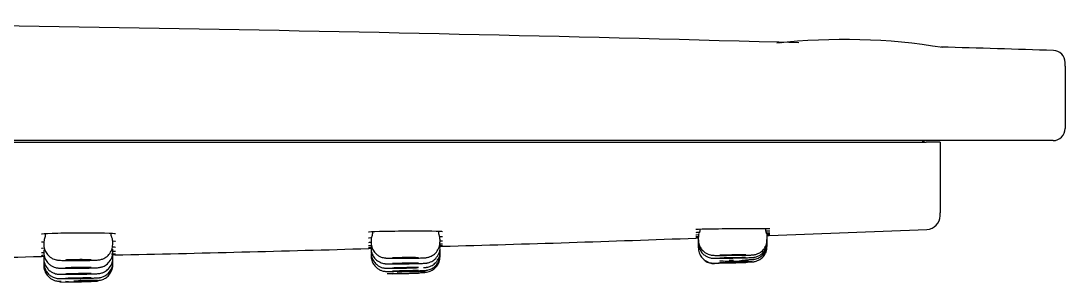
# Model space of a CAD drawing. Header units: millimetres. Extents: x -60 to 7633, y -2614 to 2146.
# Drawn here: x 2785.5 to 2846.1, y -2207.7 to -2192.6 of the extents above; entities that cross this region are included whole.
import ezdxf

# ---------------------------------------------------------------- set-up
doc = ezdxf.new("R2010")
doc.units = ezdxf.units.MM
doc.layers.get('0').update_dxf_attribs({"color": 250})

msp = doc.modelspace()

# ---------------------------------------------------------------- linework, layer by layer
at = {"linetype": 'Continuous'}
for p, q in [((2846.099, -2195.218), (2846.099, -2195.002)), ((2846.099, -2195.218), (2846.099, -2198.824)), ((2845.099, -2199.524), (2618.499, -2199.524)), ((2625.637, -2199.624), (2838.037, -2199.624)), ((2837.808, -2199.524), (2837.817, -2199.624)), ((2837.89, -2199.524), (2837.899, -2199.624)), ((2838.837, -2199.624), (2838.037, -2199.624)), ((2838.837, -2199.624), (2838.837, -2203.716)), ((2845.399, -2199.524), (2845.099, -2199.524)), ((2838.837, -2203.876), (2838.837, -2203.716)), ((2828.927, -2205.024), (2838.064, -2204.674)), ((2790.799, -2205.537), (2790.799, -2205.368)), ((2805.799, -2205.27), (2805.799, -2205.427)), ((2809.799, -2205.411), (2809.799, -2205.24)), ((2824.799, -2205.114), (2824.799, -2205.27)), ((2824.799, -2205.292), (2824.799, -2205.293)), ((2824.799, -2205.293), (2824.799, -2205.44)), ((2828.799, -2205.249), (2828.799, -2205.076)), ((2828.799, -2205.399), (2828.799, -2205.249)), ((2786.799, -2205.39), (2786.799, -2205.549)), ((2786.799, -2205.853), (2786.799, -2206.007)), ((2790.799, -2205.982), (2790.799, -2205.808)), ((2805.799, -2205.609), (2805.799, -2205.76)), ((2805.799, -2205.872), (2805.799, -2206.018)), ((2809.799, -2205.727), (2809.799, -2205.549)), ((2809.799, -2205.972), (2809.799, -2205.789)), ((2809.799, -2206.148), (2809.799, -2205.972)), ((2824.799, -2205.44), (2824.799, -2205.573)), ((2824.799, -2205.573), (2824.799, -2205.668)), ((2824.799, -2205.668), (2824.799, -2205.725)), ((2824.799, -2205.725), (2824.799, -2205.744)), ((2828.799, -2205.516), (2828.799, -2205.399)), ((2828.799, -2205.599), (2828.799, -2205.516)), ((2828.799, -2205.649), (2828.799, -2205.599)), ((2828.799, -2205.666), (2828.799, -2205.649)), ((2786.799, -2206.213), (2786.799, -2206.363)), ((2786.799, -2206.363), (2786.799, -2206.364)), ((2786.799, -2206.47), (2786.799, -2206.618)), ((2790.799, -2206.329), (2790.799, -2206.15)), ((2790.799, -2206.329), (2790.799, -2206.329)), ((2790.799, -2206.576), (2790.799, -2206.394)), ((2790.799, -2206.725), (2790.799, -2206.576)), ((2805.799, -2206.018), (2805.799, -2206.018)), ((2805.799, -2206.061), (2805.799, -2206.203)), ((2805.799, -2206.203), (2805.799, -2206.314)), ((2805.799, -2206.314), (2805.799, -2206.351)), ((2809.799, -2206.253), (2809.799, -2206.148)), ((2809.799, -2206.288), (2809.799, -2206.253)), ((2826.049, -2206.632), (2827.549, -2206.578)), ((2786.799, -2206.618), (2786.799, -2206.618)), ((2786.799, -2206.624), (2786.799, -2206.77)), ((2786.799, -2206.77), (2786.799, -2206.821)), ((2790.799, -2206.774), (2790.799, -2206.725)), ((2807.049, -2207.242), (2808.549, -2207.198)), ((2787.718, -2207.721), (2789.918, -2207.674)), ((2788.049, -2207.714), (2789.549, -2207.682))]:
    msp.add_line(p, q, dxfattribs=at)
for centre, radius, start, end in [((2833.259, -2228.754), 35.088, 80.58508, 96.38339), ((2832.953, -2240.31), 46.566, 94.08795, 94.15016), ((2845.399, -2195.002), 0.7, 0, 88.33455), ((2845.399, -2198.824), 0.7, 270, 0), ((2838.037, -2203.876), 0.8, 272.21538, 360), ((2828.977, -2204.687), 0.28, 171.31239, 214.37909), ((2786.56, -2204.998), 0.333, 329.11728, 7.46929), ((2805.563, -2204.877), 0.33, 328.78406, 7.58739), ((2810.016, -2204.842), 0.314, 172.64663, 212.21921), ((2809.439, -2205.206), 0.355, 354.4527, 32.5218), ((2760.086, -432.18), 1774.171, 271.609792, 272.085896), ((2825.896, -2179.228), 25.963, 267.246, 267.51963), ((2828.486, -2205.031), 0.312, 351.64661, 35.57239), ((2825.896, -2179.228), 25.963, 276.46991, 276.75201), ((2756.673, -546.89), 1659.611, 271.182617, 271.691449), ((2749.33, -543.051), 1663.607, 270.778234, 271.28573), ((2825.699, -2205.744), 0.9, 236.15164, 272.04243), ((2826.688, -2202.265), 4.248, 261.33904, 281.43928), ((2826.59, -2199.956), 6.624, 265.31154, 278.31947), ((2826.288, -2191.955), 14.66, 269.06394, 274.93218), ((2827.267, -2219.12), 12.59, 86.98196, 94.13375), ((2807.621, -2200.838), 6.393, 264.85858, 278.33872), ((2808.05, -2215.277), 8.172, 83.85828, 95.20631), ((2788.707, -2203.287), 4.425, 261.44015, 280.72361)]:
    msp.add_arc(centre, radius, start, end, dxfattribs=at)
for points in [[(2830.644, -2193.863), (2805.898, -2193.172), (2781.115, -2192.748), (2756.295, -2192.591)], [(2845.42, -2194.307), (2843.249, -2194.237), (2841.077, -2194.169), (2838.905, -2194.103)], [(2824.891, -2204.679), (2824.905, -2204.72), (2824.891, -2204.792), (2824.848, -2204.895)], [(2786.856, -2205.172), (2786.827, -2205.2), (2786.808, -2205.272), (2786.801, -2205.386)], [(2790.747, -2205.135), (2790.728, -2205.121), (2790.712, -2205.054), (2790.699, -2204.934)], [(2790.796, -2205.368), (2790.787, -2205.246), (2790.768, -2205.171), (2790.738, -2205.141)], [(2805.791, -2205.161), (2805.698, -2205.166), (2805.649, -2205.171), (2805.649, -2205.175)], [(2805.851, -2205.051), (2805.806, -2205.157), (2805.791, -2205.23), (2805.806, -2205.271)], [(2824.82, -2204.85), (2824.709, -2204.854), (2824.649, -2204.857), (2824.649, -2204.86)], [(2824.792, -2204.992), (2824.699, -2204.996), (2824.649, -2204.999), (2824.649, -2205)], [(2824.764, -2205.094), (2824.689, -2205.097), (2824.649, -2205.1), (2824.649, -2205.101)], [(2824.773, -2205.176), (2824.692, -2205.179), (2824.649, -2205.181), (2824.649, -2205.181)], [(2824.855, -2204.898), (2824.822, -2204.935), (2824.805, -2205.006), (2824.803, -2205.111)], [(2786.773, -2205.402), (2786.692, -2205.408), (2786.649, -2205.413), (2786.649, -2205.419)], [(2786.809, -2205.764), (2786.705, -2205.77), (2786.649, -2205.775), (2786.649, -2205.779)], [(2805.774, -2205.429), (2805.692, -2205.433), (2805.649, -2205.437), (2805.649, -2205.44)], [(2805.773, -2205.62), (2805.692, -2205.624), (2805.649, -2205.627), (2805.649, -2205.629)], [(2805.773, -2205.736), (2805.692, -2205.74), (2805.649, -2205.742), (2805.649, -2205.743)], [(2805.764, -2205.777), (2805.689, -2205.779), (2805.649, -2205.78), (2805.649, -2205.78)], [(2786.782, -2206.027), (2786.695, -2206.031), (2786.649, -2206.034), (2786.649, -2206.037)], [(2786.76, -2206.186), (2786.687, -2206.188), (2786.649, -2206.191), (2786.649, -2206.192)], [(2786.773, -2206.241), (2786.692, -2206.242), (2786.649, -2206.243), (2786.649, -2206.243)], [(2826.592, -2206.456), (2826.681, -2206.454), (2826.759, -2206.452), (2826.838, -2206.45)], [(2807.315, -2207.201), (2807.411, -2207.199), (2807.497, -2207.196), (2807.585, -2207.194)], [(2807.758, -2206.909), (2807.821, -2206.907), (2807.879, -2206.906), (2807.935, -2206.905)]]:
    msp.add_open_spline(points, degree=3, dxfattribs=at)
for points, knots in [([(2809.948, -2204.803), (2809.948, -2204.803), (2809.948, -2204.803), (2809.949, -2204.793), (2809.716, -2204.784), (2808.924, -2204.775), (2808.368, -2204.774), (2807.233, -2204.781), (2806.677, -2204.79), (2805.882, -2204.811), (2805.649, -2204.824), (2805.649, -2204.835)], [0.4999317, 0.4999317, 0.4999317, 0.4999317, 0.5, 0.5, 0.625, 0.625, 0.75, 0.75, 0.875, 0.875, 1, 1, 1, 1]), ([(2828.948, -2204.639), (2828.948, -2204.639), (2828.948, -2204.639), (2828.949, -2204.635), (2828.716, -2204.632), (2827.924, -2204.632), (2827.368, -2204.634), (2826.234, -2204.644), (2825.677, -2204.65), (2824.882, -2204.665), (2824.649, -2204.673), (2824.649, -2204.679)], [0.4999327, 0.4999327, 0.4999327, 0.4999327, 0.5, 0.5, 0.625, 0.625, 0.75, 0.75, 0.875, 0.875, 1, 1, 1, 1]), ([(2790.948, -2204.931), (2790.948, -2204.931), (2790.948, -2204.931), (2790.949, -2204.916), (2790.716, -2204.903), (2789.924, -2204.886), (2789.368, -2204.883), (2788.233, -2204.888), (2787.676, -2204.897), (2786.882, -2204.923), (2786.649, -2204.939), (2786.649, -2204.955)], [0.4999306, 0.4999306, 0.4999306, 0.4999306, 0.5, 0.5, 0.625, 0.625, 0.75, 0.75, 0.875, 0.875, 1, 1, 1, 1]), ([(2790.948, -2205.37), (2790.948, -2205.37), (2790.948, -2205.37), (2790.949, -2205.365), (2790.904, -2205.36), (2790.821, -2205.356)], [0.49993146, 0.49993146, 0.49993146, 0.49993146, 0.5, 0.5, 0.55468487, 0.55468487, 0.55468487, 0.55468487]), ([(2809.948, -2205.11), (2809.948, -2205.11), (2809.948, -2205.11), (2809.949, -2205.106), (2809.888, -2205.103), (2809.776, -2205.101)], [0.49993248, 0.49993248, 0.49993248, 0.49993248, 0.5, 0.5, 0.56385932, 0.56385932, 0.56385932, 0.56385932]), ([(2809.948, -2205.349), (2809.948, -2205.349), (2809.948, -2205.349), (2809.949, -2205.346), (2809.888, -2205.344), (2809.776, -2205.344)], [0.49993277, 0.49993277, 0.49993277, 0.49993277, 0.5, 0.5, 0.56384738, 0.56384738, 0.56384738, 0.56384738]), ([(2824.813, -2205.269), (2824.809, -2205.321), (2824.799, -2205.461), (2824.889, -2205.69), (2825.037, -2205.895), (2825.202, -2206.028), (2825.357, -2206.107), (2825.487, -2206.147), (2825.581, -2206.163), (2825.633, -2206.168), (2825.667, -2206.17), (2825.72, -2206.172), (2825.818, -2206.174), (2826.057, -2206.175), (2826.408, -2206.173), (2826.647, -2206.171), (2826.767, -2206.17)], [0, 0, 0, 0, 0.047492, 0.150803, 0.233913, 0.304037, 0.362798, 0.409912, 0.442776, 0.461312, 0.479091, 0.50833, 0.60581, 0.743845, 0.888666, 1, 1, 1, 1]), ([(2826.767, -2206.17), (2826.801, -2206.17), (2826.961, -2206.168), (2827.284, -2206.164), (2827.633, -2206.159), (2827.836, -2206.154), (2827.913, -2206.151), (2827.963, -2206.148), (2828.016, -2206.142), (2828.12, -2206.125), (2828.279, -2206.073), (2828.488, -2205.948), (2828.676, -2205.734), (2828.791, -2205.474), (2828.787, -2205.317), (2828.784, -2205.25)], [0, 0, 0, 0, 0.031028, 0.169982, 0.308969, 0.449534, 0.523369, 0.55108, 0.569529, 0.597781, 0.658941, 0.734628, 0.835627, 0.939227, 1, 1, 1, 1]), ([(2828.948, -2204.778), (2828.948, -2204.778), (2828.948, -2204.778), (2828.949, -2204.776), (2828.868, -2204.776), (2828.72, -2204.776)], [0.49993362, 0.49993362, 0.49993362, 0.49993362, 0.5, 0.5, 0.57376461, 0.57376461, 0.57376461, 0.57376461]), ([(2828.948, -2204.887), (2828.948, -2204.887), (2828.948, -2204.887), (2828.949, -2204.885), (2828.885, -2204.886), (2828.769, -2204.887)], [0.49993382, 0.49993382, 0.49993382, 0.49993382, 0.5, 0.5, 0.56517022, 0.56517022, 0.56517022, 0.56517022]), ([(2828.947, -2205.026), (2828.948, -2205.026), (2828.948, -2205.026), (2828.949, -2205.026), (2828.904, -2205.028), (2828.82, -2205.031)], [0.49414141, 0.49414141, 0.49414141, 0.49414141, 0.5, 0.5, 0.55487621, 0.55487621, 0.55487621, 0.55487621]), ([(2828.948, -2204.964), (2828.948, -2204.964), (2828.948, -2204.964), (2828.949, -2204.963), (2828.904, -2204.964), (2828.821, -2204.966)], [0.49993349, 0.49993349, 0.49993349, 0.49993349, 0.5, 0.5, 0.55471073, 0.55471073, 0.55471073, 0.55471073]), ([(2786.803, -2205.546), (2786.801, -2205.556), (2786.782, -2205.668), (2786.851, -2205.885), (2786.986, -2206.118), (2787.15, -2206.273), (2787.31, -2206.368), (2787.449, -2206.418), (2787.551, -2206.44), (2787.621, -2206.45), (2787.709, -2206.458), (2787.85, -2206.465), (2788.133, -2206.471), (2788.411, -2206.473), (2788.554, -2206.473), (2788.558, -2206.473)], [0, 0, 0, 0, 0.009936, 0.13386, 0.231269, 0.312824, 0.381918, 0.438593, 0.480017, 0.511972, 0.556044, 0.676808, 0.832627, 0.996025, 1, 1, 1, 1]), ([(2788.558, -2206.473), (2788.711, -2206.472), (2788.977, -2206.471), (2789.396, -2206.465), (2789.738, -2206.455), (2789.898, -2206.447), (2790.031, -2206.431), (2790.171, -2206.4), (2790.37, -2206.319), (2790.592, -2206.141), (2790.764, -2205.856), (2790.787, -2205.656), (2790.797, -2205.541)], [0, 0, 0, 0, 0.132628, 0.267184, 0.403736, 0.547066, 0.596302, 0.633564, 0.698708, 0.798655, 0.900706, 1, 1, 1, 1]), ([(2788.667, -2206.919), (2788.719, -2206.919), (2788.895, -2206.917), (2789.243, -2206.912), (2789.609, -2206.902), (2789.834, -2206.893), (2789.939, -2206.886), (2790.022, -2206.876), (2790.138, -2206.855), (2790.33, -2206.786), (2790.567, -2206.617), (2790.742, -2206.338), (2790.816, -2206.093), (2790.796, -2205.986), (2790.795, -2205.978)], [0, 0, 0, 0, 0.047564, 0.185701, 0.324016, 0.464814, 0.541467, 0.574967, 0.611444, 0.67279, 0.772275, 0.888201, 0.99356, 1, 1, 1, 1]), ([(2790.948, -2205.711), (2790.948, -2205.711), (2790.948, -2205.711), (2790.949, -2205.707), (2790.888, -2205.704), (2790.776, -2205.701)], [0.49993189, 0.49993189, 0.49993189, 0.49993189, 0.5, 0.5, 0.56385943, 0.56385943, 0.56385943, 0.56385943]), ([(2790.948, -2205.955), (2790.948, -2205.955), (2790.948, -2205.955), (2790.949, -2205.952), (2790.888, -2205.951), (2790.776, -2205.95)], [0.49993201, 0.49993201, 0.49993201, 0.49993201, 0.5, 0.5, 0.56385373, 0.56385373, 0.56385373, 0.56385373]), ([(2805.801, -2205.756), (2805.8, -2205.762), (2805.781, -2205.872), (2805.848, -2206.089), (2805.983, -2206.325), (2806.148, -2206.481), (2806.309, -2206.577), (2806.45, -2206.629), (2806.556, -2206.65), (2806.62, -2206.658), (2806.666, -2206.661), (2806.741, -2206.665), (2806.878, -2206.667), (2807.173, -2206.667), (2807.476, -2206.665), (2807.643, -2206.662), (2807.68, -2206.661)], [0, 0, 0, 0, 0.005649, 0.124185, 0.216912, 0.294249, 0.359596, 0.413138, 0.452706, 0.477342, 0.500616, 0.541227, 0.67052, 0.814326, 0.965288, 1, 1, 1, 1]), ([(2805.802, -2205.431), (2805.812, -2205.55), (2805.832, -2205.735), (2805.974, -2205.979), (2806.134, -2206.139), (2806.296, -2206.239), (2806.437, -2206.293), (2806.545, -2206.316), (2806.611, -2206.325), (2806.666, -2206.33), (2806.76, -2206.335), (2806.942, -2206.34), (2807.286, -2206.342), (2807.63, -2206.342), (2807.82, -2206.339), (2807.885, -2206.339)], [0, 0, 0, 0, 0.107071, 0.195156, 0.268458, 0.330491, 0.381496, 0.419305, 0.44445, 0.470476, 0.52164, 0.665039, 0.799507, 0.941059, 1, 1, 1, 1]), ([(2807.68, -2206.661), (2807.799, -2206.66), (2808.035, -2206.656), (2808.419, -2206.648), (2808.745, -2206.639), (2808.891, -2206.632), (2808.981, -2206.625), (2809.065, -2206.613), (2809.182, -2206.585), (2809.359, -2206.511), (2809.577, -2206.348), (2809.742, -2206.078), (2809.816, -2205.839), (2809.796, -2205.731), (2809.794, -2205.723)], [0, 0, 0, 0, 0.105924, 0.242546, 0.380573, 0.522762, 0.565744, 0.590446, 0.630802, 0.684354, 0.77813, 0.888016, 0.992828, 1, 1, 1, 1]), ([(2807.885, -2206.339), (2807.975, -2206.338), (2808.187, -2206.336), (2808.527, -2206.33), (2808.787, -2206.322), (2808.912, -2206.315), (2809.001, -2206.308), (2809.13, -2206.285), (2809.323, -2206.219), (2809.554, -2206.056), (2809.73, -2205.791), (2809.811, -2205.552), (2809.792, -2205.432), (2809.788, -2205.409)], [0, 0, 0, 0, 0.086353, 0.234402, 0.384335, 0.48926, 0.544466, 0.57777, 0.644167, 0.756891, 0.865491, 0.977755, 1, 1, 1, 1]), ([(2808.842, -2206.879), (2808.88, -2206.877), (2808.924, -2206.874), (2808.986, -2206.869), (2809.051, -2206.861), (2809.157, -2206.838), (2809.322, -2206.776), (2809.529, -2206.637), (2809.709, -2206.398), (2809.802, -2206.15), (2809.789, -2206.014), (2809.785, -2205.972)], [0.4421705, 0.4421705, 0.4421705, 0.4421705, 0.5287579, 0.5573535, 0.5788572, 0.6149253, 0.66611, 0.7546644, 0.8568333, 0.9620094, 1, 1, 1, 1]), ([(2809.947, -2205.657), (2809.948, -2205.657), (2809.948, -2205.657), (2809.949, -2205.657), (2809.904, -2205.658), (2809.821, -2205.66)], [0.49480042, 0.49480042, 0.49480042, 0.49480042, 0.5, 0.5, 0.55456585, 0.55456585, 0.55456585, 0.55456585]), ([(2809.948, -2205.623), (2809.948, -2205.623), (2809.948, -2205.623), (2809.949, -2205.622), (2809.904, -2205.622), (2809.821, -2205.624)], [0.4999323, 0.4999323, 0.4999323, 0.4999323, 0.5, 0.5, 0.55456486, 0.55456486, 0.55456486, 0.55456486]), ([(2809.948, -2205.52), (2809.948, -2205.52), (2809.948, -2205.52), (2809.949, -2205.518), (2809.905, -2205.518), (2809.823, -2205.518)], [0.49993267, 0.49993267, 0.49993267, 0.49993267, 0.5, 0.5, 0.55417116, 0.55417116, 0.55417116, 0.55417116]), ([(2824.808, -2205.723), (2824.805, -2205.747), (2824.788, -2205.871), (2824.864, -2206.095), (2825.008, -2206.319), (2825.175, -2206.467), (2825.337, -2206.555), (2825.478, -2206.601), (2825.587, -2206.62), (2825.659, -2206.625), (2825.691, -2206.625), (2825.705, -2206.625), (2825.718, -2206.625), (2825.745, -2206.625), (2825.817, -2206.622), (2826.03, -2206.616), (2826.243, -2206.609), (2826.365, -2206.604)], [0, 0, 0, 0, 0.02514, 0.151, 0.250186, 0.333187, 0.4031, 0.460053, 0.50319, 0.530568, 0.541129, 0.548925, 0.560358, 0.585293, 0.701624, 0.854447, 1, 1, 1, 1]), ([(2824.813, -2205.44), (2824.808, -2205.486), (2824.797, -2205.624), (2824.885, -2205.853), (2825.033, -2206.061), (2825.198, -2206.197), (2825.356, -2206.278), (2825.489, -2206.319), (2825.587, -2206.335), (2825.641, -2206.339), (2825.671, -2206.341), (2825.707, -2206.342), (2825.774, -2206.342), (2825.948, -2206.342), (2826.286, -2206.337), (2826.606, -2206.332), (2826.765, -2206.329), (2826.796, -2206.328)], [0, 0, 0, 0, 0.0425, 0.145958, 0.228824, 0.298641, 0.357218, 0.404386, 0.438206, 0.456295, 0.470929, 0.492575, 0.547593, 0.685295, 0.831061, 0.972207, 1, 1, 1, 1]), ([(2826.796, -2206.328), (2826.92, -2206.326), (2827.159, -2206.321), (2827.521, -2206.313), (2827.818, -2206.304), (2827.892, -2206.302), (2827.989, -2206.295), (2828.097, -2206.281), (2828.254, -2206.235), (2828.462, -2206.116), (2828.652, -2205.921), (2828.782, -2205.656), (2828.786, -2205.485), (2828.786, -2205.4)], [0, 0, 0, 0, 0.112278, 0.251636, 0.392071, 0.536372, 0.561223, 0.582793, 0.654106, 0.720196, 0.820239, 0.922783, 1, 1, 1, 1]), ([(2827.555, -2206.429), (2827.581, -2206.428), (2827.707, -2206.424), (2827.844, -2206.419), (2827.918, -2206.416), (2827.954, -2206.414), (2827.995, -2206.411), (2828.104, -2206.396), (2828.284, -2206.341), (2828.51, -2206.196), (2828.695, -2205.968), (2828.796, -2205.716), (2828.788, -2205.57), (2828.784, -2205.515)], [0.3183952, 0.3183952, 0.3183952, 0.3183952, 0.349368, 0.4800115, 0.5475772, 0.5752678, 0.5926218, 0.6110945, 0.6826614, 0.7630285, 0.8565756, 0.9541468, 1, 1, 1, 1]), ([(2827.562, -2206.562), (2827.565, -2206.562), (2827.675, -2206.558), (2827.862, -2206.551), (2827.895, -2206.55), (2827.964, -2206.546), (2828.001, -2206.543), (2828.098, -2206.53), (2828.269, -2206.48), (2828.489, -2206.347), (2828.679, -2206.125), (2828.791, -2205.872), (2828.787, -2205.716), (2828.784, -2205.649)], [0.3636241, 0.3636241, 0.3636241, 0.3636241, 0.3678755, 0.4864556, 0.6072637, 0.6168528, 0.6246115, 0.6445272, 0.6990962, 0.7770079, 0.8590837, 0.9477786, 1, 1, 1, 1]), ([(2786.803, -2206.004), (2786.801, -2206.012), (2786.782, -2206.124), (2786.85, -2206.342), (2786.986, -2206.575), (2787.15, -2206.731), (2787.311, -2206.826), (2787.45, -2206.876), (2787.554, -2206.898), (2787.619, -2206.906), (2787.682, -2206.912), (2787.785, -2206.917), (2787.996, -2206.921), (2788.335, -2206.922), (2788.564, -2206.92), (2788.667, -2206.919)], [0, 0, 0, 0, 0.008285, 0.127546, 0.221042, 0.299178, 0.365274, 0.419439, 0.458994, 0.486488, 0.518445, 0.589187, 0.73986, 0.89962, 1, 1, 1, 1]), ([(2786.807, -2206.361), (2786.804, -2206.381), (2786.786, -2206.501), (2786.86, -2206.722), (2787, -2206.948), (2787.165, -2207.098), (2787.325, -2207.188), (2787.463, -2207.236), (2787.565, -2207.255), (2787.626, -2207.262), (2787.673, -2207.266), (2787.758, -2207.269), (2787.923, -2207.271), (2788.255, -2207.27), (2788.59, -2207.267), (2788.778, -2207.264), (2788.839, -2207.263)], [0, 0, 0, 0, 0.018432, 0.127422, 0.213443, 0.285529, 0.346347, 0.395908, 0.43176, 0.454577, 0.477893, 0.522147, 0.665996, 0.801439, 0.943974, 1, 1, 1, 1]), ([(2788.799, -2206.424), (2788.715, -2206.424), (2788.629, -2206.425), (2788.55, -2206.426), (2788.471, -2206.427), (2788.396, -2206.429), (2788.33, -2206.43), (2788.265, -2206.432), (2788.207, -2206.434), (2788.163, -2206.436), (2788.118, -2206.439), (2788.085, -2206.441), (2788.067, -2206.443), (2788.055, -2206.445), (2788.049, -2206.446), (2788.049, -2206.448)], [0, 0, 0, 0, 0.0536871, 0.0536871, 0.0536871, 0.1073734, 0.1073734, 0.1073734, 0.161072, 0.161072, 0.161072, 0.2147904, 0.2147904, 0.2147904, 0.2501493, 0.2501493, 0.2501493, 0.2501493]), ([(2788.054, -2206.45), (2788.063, -2206.452), (2788.088, -2206.454), (2788.124, -2206.456), (2788.161, -2206.458), (2788.211, -2206.459), (2788.271, -2206.461), (2788.331, -2206.462), (2788.402, -2206.463), (2788.477, -2206.463), (2788.553, -2206.464), (2788.636, -2206.464), (2788.72, -2206.464), (2788.803, -2206.463), (2788.889, -2206.463), (2788.971, -2206.462), (2789.053, -2206.461), (2789.132, -2206.459), (2789.203, -2206.458), (2789.273, -2206.456), (2789.337, -2206.454), (2789.389, -2206.452), (2789.441, -2206.45), (2789.482, -2206.448), (2789.509, -2206.446)], [0.2685225, 0.2685225, 0.2685225, 0.2685225, 0.3222558, 0.3222558, 0.3222558, 0.3759774, 0.3759774, 0.3759774, 0.4296796, 0.4296796, 0.4296796, 0.4833636, 0.4833636, 0.4833636, 0.5370388, 0.5370388, 0.5370388, 0.5907181, 0.5907181, 0.5907181, 0.6444123, 0.6444123, 0.6444123, 0.6981255, 0.6981255, 0.6981255, 0.6981255]), ([(2788.387, -2207.516), (2788.434, -2207.515), (2788.592, -2207.513), (2788.948, -2207.506), (2789.355, -2207.497), (2789.694, -2207.488), (2789.884, -2207.479), (2789.948, -2207.478), (2790.059, -2207.463), (2790.183, -2207.435), (2790.36, -2207.36), (2790.572, -2207.199), (2790.735, -2206.944), (2790.813, -2206.705), (2790.793, -2206.59), (2790.791, -2206.573)], [0, 0, 0, 0, 0.042626, 0.166764, 0.289648, 0.413475, 0.539456, 0.609463, 0.628036, 0.664073, 0.720589, 0.79706, 0.892385, 0.986695, 1, 1, 1, 1]), ([(2789.549, -2206.439), (2789.549, -2206.439), (2789.548, -2206.439), (2789.548, -2206.439), (2789.548, -2206.437), (2789.532, -2206.435), (2789.504, -2206.433), (2789.475, -2206.431), (2789.432, -2206.429), (2789.379, -2206.428), (2789.326, -2206.426), (2789.261, -2206.425), (2789.189, -2206.424), (2789.117, -2206.424), (2789.037, -2206.423), (2788.955, -2206.423), (2788.904, -2206.423), (2788.851, -2206.423), (2788.799, -2206.424)], [0.750194, 0.750194, 0.750194, 0.750194, 0.7518537, 0.7518537, 0.7518537, 0.8055866, 0.8055866, 0.8055866, 0.8593122, 0.8593122, 0.8593122, 0.9130213, 0.9130213, 0.9130213, 0.9667118, 0.9667118, 0.9667118, 1, 1, 1, 1]), ([(2788.839, -2207.263), (2788.934, -2207.261), (2789.149, -2207.258), (2789.495, -2207.25), (2789.81, -2207.237), (2789.904, -2207.236), (2790.051, -2207.218), (2790.176, -2207.19), (2790.356, -2207.116), (2790.576, -2206.95), (2790.742, -2206.682), (2790.816, -2206.443), (2790.796, -2206.334), (2790.794, -2206.325)], [0, 0, 0, 0, 0.087939, 0.23249, 0.378762, 0.532875, 0.565358, 0.605016, 0.667379, 0.765492, 0.880777, 0.991409, 1, 1, 1, 1]), ([(2790.948, -2206.102), (2790.948, -2206.102), (2790.948, -2206.102), (2790.949, -2206.1), (2790.868, -2206.1), (2790.72, -2206.102)], [0.49993192, 0.49993192, 0.49993192, 0.49993192, 0.5, 0.5, 0.57376195, 0.57376195, 0.57376195, 0.57376195]), ([(2790.948, -2206.151), (2790.948, -2206.151), (2790.948, -2206.151), (2790.949, -2206.151), (2790.904, -2206.152), (2790.822, -2206.153)], [0.49552513, 0.49552513, 0.49552513, 0.49552513, 0.5, 0.5, 0.55456879, 0.55456879, 0.55456879, 0.55456879]), ([(2805.813, -2206.203), (2805.808, -2206.248), (2805.797, -2206.385), (2805.884, -2206.614), (2806.033, -2206.824), (2806.199, -2206.96), (2806.357, -2207.041), (2806.492, -2207.082), (2806.59, -2207.098), (2806.646, -2207.102), (2806.676, -2207.104), (2806.71, -2207.105), (2806.775, -2207.105), (2806.941, -2207.103), (2807.275, -2207.097), (2807.594, -2207.089), (2807.753, -2207.085), (2807.783, -2207.084)], [0, 0, 0, 0, 0.041548, 0.146102, 0.229689, 0.30007, 0.359153, 0.406805, 0.441199, 0.45959, 0.473953, 0.494673, 0.545627, 0.684064, 0.830821, 0.972543, 1, 1, 1, 1]), ([(2805.812, -2206.019), (2805.811, -2206.093), (2805.81, -2206.25), (2805.916, -2206.486), (2806.071, -2206.677), (2806.236, -2206.798), (2806.39, -2206.869), (2806.515, -2206.902), (2806.601, -2206.914), (2806.648, -2206.918), (2806.687, -2206.92), (2806.761, -2206.922), (2806.915, -2206.922), (2807.239, -2206.918), (2807.55, -2206.913), (2807.719, -2206.91), (2807.758, -2206.909)], [0, 0, 0, 0, 0.069261, 0.169251, 0.250524, 0.319255, 0.376609, 0.422011, 0.452038, 0.470786, 0.491854, 0.533789, 0.680597, 0.818416, 0.96343, 1, 1, 1, 1]), ([(2807.799, -2206.305), (2807.715, -2206.306), (2807.629, -2206.307), (2807.55, -2206.308), (2807.471, -2206.309), (2807.396, -2206.31), (2807.33, -2206.312), (2807.264, -2206.313), (2807.207, -2206.315), (2807.163, -2206.316), (2807.118, -2206.318), (2807.085, -2206.32), (2807.067, -2206.322), (2807.055, -2206.323), (2807.049, -2206.324), (2807.049, -2206.325)], [0, 0, 0, 0, 0.0536991, 0.0536991, 0.0536991, 0.1073976, 0.1073976, 0.1073976, 0.161104, 0.161104, 0.161104, 0.2148207, 0.2148207, 0.2148207, 0.2501488, 0.2501488, 0.2501488, 0.2501488]), ([(2807.054, -2206.327), (2807.063, -2206.328), (2807.088, -2206.329), (2807.124, -2206.331), (2807.161, -2206.332), (2807.211, -2206.333), (2807.271, -2206.333), (2807.331, -2206.334), (2807.402, -2206.335), (2807.477, -2206.335), (2807.553, -2206.335), (2807.636, -2206.334), (2807.72, -2206.334), (2807.803, -2206.334), (2807.889, -2206.333), (2807.971, -2206.332), (2808.053, -2206.331), (2808.132, -2206.329), (2808.203, -2206.328), (2808.274, -2206.327), (2808.337, -2206.325), (2808.389, -2206.324), (2808.441, -2206.322), (2808.482, -2206.32), (2808.509, -2206.318)], [0.2685423, 0.2685423, 0.2685423, 0.2685423, 0.3222611, 0.3222611, 0.3222611, 0.3759704, 0.3759704, 0.3759704, 0.4296679, 0.4296679, 0.4296679, 0.483357, 0.483357, 0.483357, 0.5370447, 0.5370447, 0.5370447, 0.5907384, 0.5907384, 0.5907384, 0.6444427, 0.6444427, 0.6444427, 0.6981573, 0.6981573, 0.6981573, 0.6981573]), ([(2807.783, -2207.084), (2807.907, -2207.081), (2808.147, -2207.075), (2808.514, -2207.064), (2808.812, -2207.054), (2808.9, -2207.051), (2808.981, -2207.044), (2809.038, -2207.038), (2809.134, -2207.019), (2809.282, -2206.969), (2809.477, -2206.854), (2809.667, -2206.646), (2809.787, -2206.386), (2809.786, -2206.224), (2809.785, -2206.149)], [0, 0, 0, 0, 0.112308, 0.251162, 0.391189, 0.534746, 0.557647, 0.574786, 0.606949, 0.654992, 0.730544, 0.829198, 0.932003, 1, 1, 1, 1]), ([(2808.549, -2206.314), (2808.549, -2206.314), (2808.548, -2206.314), (2808.548, -2206.314), (2808.548, -2206.312), (2808.532, -2206.311), (2808.503, -2206.309), (2808.475, -2206.308), (2808.432, -2206.307), (2808.379, -2206.306), (2808.326, -2206.305), (2808.261, -2206.305), (2808.189, -2206.304), (2808.117, -2206.304), (2808.037, -2206.304), (2807.955, -2206.304), (2807.904, -2206.304), (2807.851, -2206.305), (2807.799, -2206.305)], [0.7501946, 0.7501946, 0.7501946, 0.7501946, 0.7518774, 0.7518774, 0.7518774, 0.8055965, 0.8055965, 0.8055965, 0.8593084, 0.8593084, 0.8593084, 0.9130101, 0.9130101, 0.9130101, 0.9667026, 0.9667026, 0.9667026, 1, 1, 1, 1]), ([(2808.879, -2207.155), (2808.896, -2207.154), (2808.923, -2207.153), (2808.945, -2207.152), (2808.984, -2207.149), (2809.052, -2207.141), (2809.167, -2207.116), (2809.332, -2207.05), (2809.539, -2206.908), (2809.718, -2206.665), (2809.806, -2206.409), (2809.791, -2206.282), (2809.787, -2206.252)], [0.5383254, 0.5383254, 0.5383254, 0.5383254, 0.5814444, 0.6140328, 0.6239802, 0.6363424, 0.6767422, 0.721791, 0.7868584, 0.8856842, 0.9762747, 1, 1, 1, 1]), ([(2827.548, -2206.306), (2827.548, -2206.305), (2827.547, -2206.305), (2827.543, -2206.305), (2827.534, -2206.305), (2827.509, -2206.305), (2827.473, -2206.305), (2827.436, -2206.305), (2827.386, -2206.305), (2827.326, -2206.306), (2827.266, -2206.307), (2827.196, -2206.308), (2827.12, -2206.309), (2827.044, -2206.31), (2826.961, -2206.311), (2826.877, -2206.313), (2826.794, -2206.314), (2826.708, -2206.316), (2826.626, -2206.318), (2826.544, -2206.319), (2826.465, -2206.321), (2826.394, -2206.323), (2826.323, -2206.324), (2826.259, -2206.326), (2826.208, -2206.327), (2826.156, -2206.329), (2826.115, -2206.33), (2826.088, -2206.331), (2826.061, -2206.333), (2826.048, -2206.333), (2826.049, -2206.334), (2826.049, -2206.335), (2826.065, -2206.335), (2826.094, -2206.335), (2826.122, -2206.335), (2826.165, -2206.335), (2826.218, -2206.335), (2826.271, -2206.334), (2826.336, -2206.333), (2826.408, -2206.332), (2826.48, -2206.331), (2826.56, -2206.33), (2826.642, -2206.328), (2826.693, -2206.328), (2826.746, -2206.327), (2826.799, -2206.326)], [0.2501493, 0.2501493, 0.2501493, 0.2501493, 0.2685806, 0.2685806, 0.2685806, 0.3222741, 0.3222741, 0.3222741, 0.3759624, 0.3759624, 0.3759624, 0.4296526, 0.4296526, 0.4296526, 0.4833505, 0.4833505, 0.4833505, 0.5370586, 0.5370586, 0.5370586, 0.5907756, 0.5907756, 0.5907756, 0.6444961, 0.6444961, 0.6444961, 0.6982135, 0.6982135, 0.6982135, 0.751922, 0.751922, 0.751922, 0.8056195, 0.8056195, 0.8056195, 0.8593087, 0.8593087, 0.8593087, 0.9129963, 0.9129963, 0.9129963, 0.96669, 0.96669, 0.96669, 1, 1, 1, 1]), ([(2826.799, -2206.152), (2826.715, -2206.153), (2826.629, -2206.154), (2826.55, -2206.155), (2826.471, -2206.156), (2826.396, -2206.157), (2826.33, -2206.158), (2826.264, -2206.159), (2826.207, -2206.16), (2826.163, -2206.162), (2826.118, -2206.163), (2826.085, -2206.164), (2826.067, -2206.165), (2826.055, -2206.165), (2826.049, -2206.166), (2826.049, -2206.167)], [0, 0, 0, 0, 0.0537073, 0.0537073, 0.0537073, 0.1074143, 0.1074143, 0.1074143, 0.1611242, 0.1611242, 0.1611242, 0.2148357, 0.2148357, 0.2148357, 0.2501445, 0.2501445, 0.2501445, 0.2501445]), ([(2826.054, -2206.167), (2826.063, -2206.168), (2826.088, -2206.169), (2826.124, -2206.169), (2826.161, -2206.169), (2826.211, -2206.17), (2826.271, -2206.17), (2826.331, -2206.17), (2826.401, -2206.169), (2826.477, -2206.169), (2826.553, -2206.169), (2826.636, -2206.168), (2826.72, -2206.167), (2826.803, -2206.167), (2826.889, -2206.166), (2826.971, -2206.165), (2827.053, -2206.164), (2827.132, -2206.163), (2827.203, -2206.162), (2827.274, -2206.16), (2827.337, -2206.159), (2827.389, -2206.158), (2827.441, -2206.157), (2827.482, -2206.156), (2827.509, -2206.155)], [0.2685458, 0.2685458, 0.2685458, 0.2685458, 0.3222517, 0.3222517, 0.3222517, 0.3759525, 0.3759525, 0.3759525, 0.4296498, 0.4296498, 0.4296498, 0.483347, 0.483347, 0.483347, 0.5370475, 0.5370475, 0.5370475, 0.590753, 0.590753, 0.590753, 0.6444629, 0.6444629, 0.6444629, 0.6981744, 0.6981744, 0.6981744, 0.6981744]), ([(2827.549, -2206.153), (2827.549, -2206.152), (2827.548, -2206.152), (2827.548, -2206.152), (2827.548, -2206.152), (2827.532, -2206.151), (2827.503, -2206.151), (2827.475, -2206.15), (2827.432, -2206.15), (2827.379, -2206.15), (2827.326, -2206.15), (2827.261, -2206.15), (2827.189, -2206.15), (2827.117, -2206.15), (2827.037, -2206.151), (2826.955, -2206.151), (2826.904, -2206.152), (2826.851, -2206.152), (2826.799, -2206.152)], [0.7501909, 0.7501909, 0.7501909, 0.7501909, 0.7518844, 0.7518844, 0.7518844, 0.8055907, 0.8055907, 0.8055907, 0.8592927, 0.8592927, 0.8592927, 0.9129916, 0.9129916, 0.9129916, 0.9666896, 0.9666896, 0.9666896, 1, 1, 1, 1]), ([(2826.799, -2206.326), (2826.882, -2206.324), (2826.968, -2206.322), (2827.047, -2206.32), (2827.126, -2206.319), (2827.202, -2206.317), (2827.267, -2206.315), (2827.333, -2206.314), (2827.39, -2206.312), (2827.435, -2206.311), (2827.479, -2206.309), (2827.512, -2206.308), (2827.53, -2206.307)], [0, 0, 0, 0, 0.0537207, 0.0537207, 0.0537207, 0.1074414, 0.1074414, 0.1074414, 0.1611625, 0.1611625, 0.1611625, 0.214877, 0.214877, 0.214877, 0.214877]), ([(2827.931, -2206.564), (2827.931, -2206.564), (2827.924, -2206.565), (2827.911, -2206.565), (2827.887, -2206.566), (2827.842, -2206.568), (2827.78, -2206.57), (2827.717, -2206.572), (2827.636, -2206.575), (2827.542, -2206.578), (2827.447, -2206.582), (2827.338, -2206.586), (2827.223, -2206.59), (2827.108, -2206.594), (2826.984, -2206.599), (2826.861, -2206.603), (2826.84, -2206.604), (2826.819, -2206.605), (2826.799, -2206.605)], [0.7451945, 0.7451945, 0.7451945, 0.7451945, 0.7761213, 0.7761213, 0.7761213, 0.8298253, 0.8298253, 0.8298253, 0.8835674, 0.8835674, 0.8835674, 0.9373357, 0.9373357, 0.9373357, 0.991107, 0.991107, 0.991107, 1, 1, 1, 1]), ([(2786.807, -2206.769), (2786.804, -2206.79), (2786.787, -2206.911), (2786.861, -2207.133), (2787.002, -2207.358), (2787.168, -2207.506), (2787.328, -2207.596), (2787.468, -2207.644), (2787.572, -2207.663), (2787.636, -2207.669), (2787.666, -2207.67), (2787.689, -2207.671), (2787.723, -2207.671), (2787.758, -2207.671), (2787.796, -2207.671), (2787.805, -2207.671)], [0, 0, 0, 0, 0.0214341, 0.1404948, 0.2344302, 0.3130869, 0.379337, 0.4332731, 0.4737461, 0.4945831, 0.5077536, 0.5219136, 0.5467425, 0.6266317, 0.6492303, 0.6492303, 0.6492303, 0.6492303]), ([(2786.813, -2206.618), (2786.81, -2206.678), (2786.803, -2206.825), (2786.899, -2207.057), (2787.051, -2207.257), (2787.217, -2207.386), (2787.372, -2207.461), (2787.501, -2207.499), (2787.593, -2207.513), (2787.643, -2207.517), (2787.678, -2207.519), (2787.738, -2207.521), (2787.854, -2207.521), (2788.092, -2207.52), (2788.292, -2207.517), (2788.387, -2207.516)], [0, 0, 0, 0, 0.064429, 0.182484, 0.277756, 0.358209, 0.42555, 0.479353, 0.51626, 0.537742, 0.559491, 0.598046, 0.730858, 0.889966, 1, 1, 1, 1]), ([(2788.799, -2206.879), (2788.715, -2206.88), (2788.629, -2206.881), (2788.55, -2206.883), (2788.471, -2206.884), (2788.396, -2206.886), (2788.33, -2206.888), (2788.264, -2206.89), (2788.207, -2206.892), (2788.163, -2206.894), (2788.118, -2206.896), (2788.085, -2206.898), (2788.067, -2206.9), (2788.055, -2206.901), (2788.049, -2206.902), (2788.049, -2206.904)], [0, 0, 0, 0, 0.0537026, 0.0537026, 0.0537026, 0.1074044, 0.1074044, 0.1074044, 0.1611172, 0.1611172, 0.1611172, 0.214842, 0.214842, 0.214842, 0.2501564, 0.2501564, 0.2501564, 0.2501564]), ([(2788.054, -2206.905), (2788.063, -2206.907), (2788.088, -2206.909), (2788.124, -2206.91), (2788.161, -2206.911), (2788.211, -2206.912), (2788.271, -2206.912), (2788.331, -2206.913), (2788.402, -2206.913), (2788.477, -2206.913), (2788.553, -2206.913), (2788.636, -2206.912), (2788.72, -2206.912), (2788.803, -2206.911), (2788.889, -2206.91), (2788.971, -2206.908), (2789.053, -2206.907), (2789.132, -2206.906), (2789.203, -2206.904), (2789.274, -2206.902), (2789.337, -2206.9), (2789.389, -2206.898), (2789.441, -2206.896), (2789.482, -2206.894), (2789.509, -2206.892)], [0.2685696, 0.2685696, 0.2685696, 0.2685696, 0.3222898, 0.3222898, 0.3222898, 0.3759954, 0.3759954, 0.3759954, 0.4296858, 0.4296858, 0.4296858, 0.4833674, 0.4833674, 0.4833674, 0.5370504, 0.5370504, 0.5370504, 0.5907443, 0.5907443, 0.5907443, 0.6444534, 0.6444534, 0.6444534, 0.6981756, 0.6981756, 0.6981756, 0.6981756]), ([(2789.549, -2206.887), (2789.549, -2206.886), (2789.548, -2206.886), (2789.548, -2206.886), (2789.548, -2206.885), (2789.532, -2206.883), (2789.503, -2206.882), (2789.475, -2206.88), (2789.432, -2206.879), (2789.379, -2206.879), (2789.326, -2206.878), (2789.261, -2206.877), (2789.189, -2206.877), (2789.117, -2206.877), (2789.037, -2206.877), (2788.955, -2206.878), (2788.904, -2206.878), (2788.851, -2206.879), (2788.799, -2206.879)], [0.7502027, 0.7502027, 0.7502027, 0.7502027, 0.7519028, 0.7519028, 0.7519028, 0.8056253, 0.8056253, 0.8056253, 0.8593354, 0.8593354, 0.8593354, 0.9130307, 0.9130307, 0.9130307, 0.9667151, 0.9667151, 0.9667151, 1, 1, 1, 1]), ([(2789.891, -2207.627), (2789.91, -2207.626), (2789.936, -2207.625), (2789.983, -2207.621), (2790.052, -2207.613), (2790.194, -2207.582), (2790.384, -2207.495), (2790.589, -2207.325), (2790.74, -2207.079), (2790.814, -2206.849), (2790.794, -2206.736), (2790.791, -2206.722)], [0.5313965, 0.5313965, 0.5313965, 0.5313965, 0.5819, 0.5948243, 0.6096847, 0.6530836, 0.7238447, 0.7991853, 0.8904554, 0.9879814, 1, 1, 1, 1]), ([(2808.548, -2206.88), (2808.548, -2206.88), (2808.547, -2206.879), (2808.543, -2206.879), (2808.534, -2206.878), (2808.509, -2206.878), (2808.473, -2206.878), (2808.436, -2206.878), (2808.385, -2206.878), (2808.326, -2206.879), (2808.266, -2206.879), (2808.195, -2206.88), (2808.12, -2206.881), (2808.044, -2206.882), (2807.961, -2206.884), (2807.877, -2206.886), (2807.794, -2206.887), (2807.708, -2206.889), (2807.626, -2206.891), (2807.544, -2206.893), (2807.465, -2206.895), (2807.394, -2206.897), (2807.323, -2206.899), (2807.259, -2206.901), (2807.208, -2206.903), (2807.156, -2206.905), (2807.115, -2206.906), (2807.088, -2206.908), (2807.061, -2206.909), (2807.048, -2206.911), (2807.049, -2206.912), (2807.049, -2206.913), (2807.065, -2206.913), (2807.094, -2206.913), (2807.122, -2206.914), (2807.165, -2206.914), (2807.218, -2206.913), (2807.271, -2206.913), (2807.336, -2206.912), (2807.408, -2206.911), (2807.48, -2206.91), (2807.56, -2206.909), (2807.642, -2206.907), (2807.693, -2206.906), (2807.746, -2206.905), (2807.799, -2206.904)], [0.2501569, 0.2501569, 0.2501569, 0.2501569, 0.2686089, 0.2686089, 0.2686089, 0.322303, 0.322303, 0.322303, 0.3759866, 0.3759866, 0.3759866, 0.429669, 0.429669, 0.429669, 0.4833594, 0.4833594, 0.4833594, 0.5370639, 0.5370639, 0.5370639, 0.5907823, 0.5907823, 0.5907823, 0.6445088, 0.6445088, 0.6445088, 0.698234, 0.698234, 0.698234, 0.7519487, 0.7519487, 0.7519487, 0.8056482, 0.8056482, 0.8056482, 0.8593344, 0.8593344, 0.8593344, 0.9130154, 0.9130154, 0.9130154, 0.9667014, 0.9667014, 0.9667014, 1, 1, 1, 1]), ([(2808.548, -2207.057), (2808.548, -2207.057), (2808.547, -2207.056), (2808.543, -2207.056), (2808.534, -2207.056), (2808.509, -2207.056), (2808.473, -2207.056), (2808.436, -2207.057), (2808.385, -2207.057), (2808.326, -2207.058), (2808.266, -2207.06), (2808.195, -2207.061), (2808.12, -2207.063), (2808.044, -2207.064), (2807.961, -2207.066), (2807.877, -2207.068), (2807.794, -2207.07), (2807.708, -2207.072), (2807.626, -2207.075), (2807.544, -2207.077), (2807.465, -2207.079), (2807.394, -2207.081), (2807.323, -2207.083), (2807.259, -2207.085), (2807.208, -2207.087), (2807.156, -2207.089), (2807.115, -2207.091), (2807.088, -2207.092), (2807.061, -2207.093), (2807.048, -2207.094), (2807.049, -2207.095), (2807.049, -2207.096), (2807.065, -2207.096), (2807.094, -2207.096), (2807.122, -2207.096), (2807.165, -2207.095), (2807.218, -2207.094), (2807.271, -2207.093), (2807.336, -2207.092), (2807.408, -2207.091), (2807.48, -2207.089), (2807.56, -2207.087), (2807.642, -2207.085), (2807.693, -2207.084), (2807.746, -2207.083), (2807.799, -2207.082)], [0.2501534, 0.2501534, 0.2501534, 0.2501534, 0.2686114, 0.2686114, 0.2686114, 0.3222943, 0.3222943, 0.3222943, 0.3759706, 0.3759706, 0.3759706, 0.4296526, 0.4296526, 0.4296526, 0.48335, 0.48335, 0.48335, 0.5370657, 0.5370657, 0.5370657, 0.5907946, 0.5907946, 0.5907946, 0.6445264, 0.6445264, 0.6445264, 0.6982491, 0.6982491, 0.6982491, 0.7519548, 0.7519548, 0.7519548, 0.8056427, 0.8056427, 0.8056427, 0.8593199, 0.8593199, 0.8593199, 0.9129983, 0.9129983, 0.9129983, 0.9666894, 0.9666894, 0.9666894, 1, 1, 1, 1]), ([(2807.799, -2206.632), (2807.715, -2206.633), (2807.629, -2206.635), (2807.55, -2206.636), (2807.471, -2206.638), (2807.395, -2206.64), (2807.33, -2206.642), (2807.264, -2206.643), (2807.207, -2206.645), (2807.162, -2206.647), (2807.118, -2206.649), (2807.085, -2206.65), (2807.067, -2206.652), (2807.055, -2206.653), (2807.049, -2206.654), (2807.049, -2206.655)], [0, 0, 0, 0, 0.0537127, 0.0537127, 0.0537127, 0.107425, 0.107425, 0.107425, 0.1611442, 0.1611442, 0.1611442, 0.2148671, 0.2148671, 0.2148671, 0.2501556, 0.2501556, 0.2501556, 0.2501556]), ([(2807.054, -2206.656), (2807.063, -2206.657), (2807.088, -2206.658), (2807.124, -2206.659), (2807.161, -2206.659), (2807.212, -2206.66), (2807.271, -2206.66), (2807.331, -2206.66), (2807.402, -2206.659), (2807.477, -2206.659), (2807.553, -2206.658), (2807.636, -2206.657), (2807.72, -2206.656), (2807.803, -2206.655), (2807.889, -2206.653), (2807.971, -2206.652), (2808.053, -2206.65), (2808.132, -2206.649), (2808.203, -2206.647), (2808.274, -2206.645), (2808.337, -2206.643), (2808.389, -2206.641), (2808.441, -2206.64), (2808.482, -2206.638), (2808.509, -2206.636)], [0.2685855, 0.2685855, 0.2685855, 0.2685855, 0.322293, 0.322293, 0.322293, 0.375988, 0.375988, 0.375988, 0.4296746, 0.4296746, 0.4296746, 0.4833609, 0.4833609, 0.4833609, 0.5370551, 0.5370551, 0.5370551, 0.5907617, 0.5907617, 0.5907617, 0.6444795, 0.6444795, 0.6444795, 0.6982024, 0.6982024, 0.6982024, 0.6982024]), ([(2808.549, -2206.632), (2808.549, -2206.632), (2808.548, -2206.632), (2808.548, -2206.632), (2808.548, -2206.631), (2808.532, -2206.63), (2808.503, -2206.629), (2808.475, -2206.628), (2808.432, -2206.628), (2808.379, -2206.628), (2808.326, -2206.627), (2808.261, -2206.628), (2808.189, -2206.628), (2808.117, -2206.628), (2808.037, -2206.629), (2807.955, -2206.63), (2807.904, -2206.631), (2807.851, -2206.631), (2807.799, -2206.632)], [0.7502028, 0.7502028, 0.7502028, 0.7502028, 0.7519221, 0.7519221, 0.7519221, 0.8056323, 0.8056323, 0.8056323, 0.8593306, 0.8593306, 0.8593306, 0.9130199, 0.9130199, 0.9130199, 0.9667065, 0.9667065, 0.9667065, 1, 1, 1, 1]), ([(2807.799, -2206.904), (2807.882, -2206.902), (2807.968, -2206.9), (2808.047, -2206.898), (2808.126, -2206.896), (2808.202, -2206.894), (2808.267, -2206.892), (2808.333, -2206.89), (2808.39, -2206.888), (2808.435, -2206.887), (2808.479, -2206.885), (2808.512, -2206.883), (2808.53, -2206.882)], [0, 0, 0, 0, 0.0537248, 0.0537248, 0.0537248, 0.1074494, 0.1074494, 0.1074494, 0.1611773, 0.1611773, 0.1611773, 0.2148997, 0.2148997, 0.2148997, 0.2148997]), ([(2807.799, -2207.082), (2807.882, -2207.079), (2807.968, -2207.077), (2808.047, -2207.075), (2808.126, -2207.073), (2808.202, -2207.07), (2808.267, -2207.068), (2808.333, -2207.066), (2808.39, -2207.064), (2808.435, -2207.063), (2808.479, -2207.061), (2808.512, -2207.06), (2808.53, -2207.058)], [0, 0, 0, 0, 0.0537319, 0.0537319, 0.0537319, 0.1074639, 0.1074639, 0.1074639, 0.1611946, 0.1611946, 0.1611946, 0.2149123, 0.2149123, 0.2149123, 0.2149123]), ([(2808.925, -2207.187), (2808.925, -2207.187), (2808.917, -2207.188), (2808.903, -2207.188), (2808.879, -2207.189), (2808.833, -2207.19), (2808.77, -2207.192), (2808.707, -2207.194), (2808.625, -2207.196), (2808.53, -2207.199), (2808.436, -2207.202), (2808.326, -2207.205), (2808.211, -2207.208), (2808.096, -2207.211), (2807.971, -2207.215), (2807.848, -2207.219), (2807.832, -2207.219), (2807.815, -2207.219), (2807.799, -2207.22)], [0.7461048, 0.7461048, 0.7461048, 0.7461048, 0.7779509, 0.7779509, 0.7779509, 0.8316576, 0.8316576, 0.8316576, 0.8853886, 0.8853886, 0.8853886, 0.9391363, 0.9391363, 0.9391363, 0.9928857, 0.9928857, 0.9928857, 1, 1, 1, 1]), ([(2826.799, -2206.605), (2826.696, -2206.609), (2826.593, -2206.613), (2826.495, -2206.616), (2826.377, -2206.62), (2826.265, -2206.624), (2826.167, -2206.628), (2826.069, -2206.631), (2825.982, -2206.635), (2825.914, -2206.637), (2825.846, -2206.639), (2825.795, -2206.641), (2825.764, -2206.642), (2825.742, -2206.643), (2825.73, -2206.644), (2825.731, -2206.644)], [0, 0, 0, 0, 0.0446432, 0.0446432, 0.0446432, 0.0983576, 0.0983576, 0.0983576, 0.1520371, 0.1520371, 0.1520371, 0.2056978, 0.2056978, 0.2056978, 0.2455422, 0.2455422, 0.2455422, 0.2455422]), ([(2789.548, -2207.483), (2789.548, -2207.483), (2789.547, -2207.482), (2789.543, -2207.482), (2789.534, -2207.482), (2789.509, -2207.481), (2789.473, -2207.481), (2789.436, -2207.481), (2789.386, -2207.481), (2789.326, -2207.482), (2789.266, -2207.482), (2789.195, -2207.483), (2789.12, -2207.484), (2789.044, -2207.485), (2788.961, -2207.486), (2788.877, -2207.488), (2788.794, -2207.489), (2788.708, -2207.491), (2788.626, -2207.493), (2788.544, -2207.495), (2788.465, -2207.496), (2788.394, -2207.498), (2788.323, -2207.5), (2788.259, -2207.502), (2788.208, -2207.504), (2788.156, -2207.505), (2788.115, -2207.507), (2788.088, -2207.508), (2788.061, -2207.51), (2788.048, -2207.511), (2788.049, -2207.512), (2788.049, -2207.512), (2788.065, -2207.513), (2788.094, -2207.513), (2788.122, -2207.514), (2788.165, -2207.514), (2788.218, -2207.513), (2788.271, -2207.513), (2788.336, -2207.512), (2788.408, -2207.512), (2788.48, -2207.511), (2788.56, -2207.509), (2788.642, -2207.508), (2788.693, -2207.507), (2788.746, -2207.506), (2788.799, -2207.505)], [0.2501537, 0.2501537, 0.2501537, 0.2501537, 0.2685937, 0.2685937, 0.2685937, 0.3222902, 0.3222902, 0.3222902, 0.3759777, 0.3759777, 0.3759777, 0.4296636, 0.4296636, 0.4296636, 0.483356, 0.483356, 0.483356, 0.53706, 0.53706, 0.53706, 0.5907758, 0.5907758, 0.5907758, 0.6444985, 0.6444985, 0.6444985, 0.6982202, 0.6982202, 0.6982202, 0.7519333, 0.7519333, 0.7519333, 0.805634, 0.805634, 0.805634, 0.8593237, 0.8593237, 0.8593237, 0.913009, 0.913009, 0.913009, 0.9666981, 0.9666981, 0.9666981, 1, 1, 1, 1]), ([(2788.799, -2207.234), (2788.715, -2207.236), (2788.629, -2207.237), (2788.55, -2207.239), (2788.471, -2207.241), (2788.395, -2207.243), (2788.33, -2207.244), (2788.264, -2207.246), (2788.207, -2207.248), (2788.162, -2207.25), (2788.118, -2207.252), (2788.085, -2207.254), (2788.067, -2207.255), (2788.055, -2207.256), (2788.049, -2207.257), (2788.049, -2207.258)], [0, 0, 0, 0, 0.0537138, 0.0537138, 0.0537138, 0.107427, 0.107427, 0.107427, 0.1611479, 0.1611479, 0.1611479, 0.2148725, 0.2148725, 0.2148725, 0.2501573, 0.2501573, 0.2501573, 0.2501573]), ([(2788.054, -2207.26), (2788.063, -2207.261), (2788.088, -2207.262), (2788.124, -2207.262), (2788.161, -2207.263), (2788.212, -2207.263), (2788.271, -2207.263), (2788.331, -2207.263), (2788.402, -2207.263), (2788.477, -2207.262), (2788.553, -2207.262), (2788.636, -2207.261), (2788.72, -2207.259), (2788.803, -2207.258), (2788.889, -2207.257), (2788.971, -2207.255), (2789.053, -2207.254), (2789.132, -2207.252), (2789.203, -2207.25), (2789.274, -2207.248), (2789.337, -2207.246), (2789.389, -2207.244), (2789.441, -2207.242), (2789.482, -2207.241), (2789.509, -2207.239)], [0.2685919, 0.2685919, 0.2685919, 0.2685919, 0.3222994, 0.3222994, 0.3222994, 0.3759935, 0.3759935, 0.3759935, 0.4296787, 0.4296787, 0.4296787, 0.4833636, 0.4833636, 0.4833636, 0.5370569, 0.5370569, 0.5370569, 0.5907635, 0.5907635, 0.5907635, 0.6444822, 0.6444822, 0.6444822, 0.6982067, 0.6982067, 0.6982067, 0.6982067]), ([(2788.527, -2207.659), (2788.579, -2207.658), (2788.632, -2207.657), (2788.685, -2207.656), (2788.761, -2207.654), (2788.839, -2207.653), (2788.916, -2207.651), (2789.039, -2207.648), (2789.161, -2207.646), (2789.273, -2207.643), (2789.386, -2207.64), (2789.49, -2207.638), (2789.579, -2207.636), (2789.668, -2207.633), (2789.743, -2207.631), (2789.799, -2207.629), (2789.855, -2207.628), (2789.892, -2207.626), (2789.908, -2207.625), (2789.924, -2207.624), (2789.92, -2207.624), (2789.894, -2207.624), (2789.869, -2207.623), (2789.823, -2207.624), (2789.759, -2207.625), (2789.696, -2207.625), (2789.613, -2207.627), (2789.518, -2207.628), (2789.423, -2207.63), (2789.313, -2207.632), (2789.197, -2207.634), (2789.071, -2207.636), (2788.933, -2207.639), (2788.799, -2207.642)], [0.4547768, 0.4547768, 0.4547768, 0.4547768, 0.4780766, 0.4780766, 0.4780766, 0.5114243, 0.5114243, 0.5114243, 0.5651417, 0.5651417, 0.5651417, 0.6188455, 0.6188455, 0.6188455, 0.6725355, 0.6725355, 0.6725355, 0.7262172, 0.7262172, 0.7262172, 0.7799001, 0.7799001, 0.7799001, 0.8335931, 0.8335931, 0.8335931, 0.8873002, 0.8873002, 0.8873002, 0.9410196, 0.9410196, 0.9410196, 1, 1, 1, 1]), ([(2788.531, -2207.659), (2788.611, -2207.657), (2788.806, -2207.654), (2789.14, -2207.646), (2789.356, -2207.641), (2789.44, -2207.639)], [0, 0, 0, 0, 0.0691653, 0.1962743, 0.2881612, 0.2881612, 0.2881612, 0.2881612]), ([(2789.549, -2207.234), (2789.549, -2207.234), (2789.548, -2207.234), (2789.548, -2207.234), (2789.548, -2207.233), (2789.532, -2207.232), (2789.503, -2207.231), (2789.475, -2207.23), (2789.432, -2207.23), (2789.379, -2207.23), (2789.326, -2207.23), (2789.261, -2207.23), (2789.189, -2207.23), (2789.117, -2207.231), (2789.037, -2207.231), (2788.955, -2207.232), (2788.904, -2207.233), (2788.851, -2207.234), (2788.799, -2207.234)], [0.7502044, 0.7502044, 0.7502044, 0.7502044, 0.7519281, 0.7519281, 0.7519281, 0.8056391, 0.8056391, 0.8056391, 0.8593369, 0.8593369, 0.8593369, 0.9130246, 0.9130246, 0.9130246, 0.9667093, 0.9667093, 0.9667093, 1, 1, 1, 1]), ([(2788.799, -2207.505), (2788.882, -2207.504), (2788.968, -2207.502), (2789.047, -2207.5), (2789.126, -2207.498), (2789.202, -2207.496), (2789.267, -2207.495), (2789.333, -2207.493), (2789.39, -2207.491), (2789.435, -2207.489), (2789.479, -2207.488), (2789.512, -2207.486), (2789.53, -2207.485)], [0, 0, 0, 0, 0.0537208, 0.0537208, 0.0537208, 0.1074414, 0.1074414, 0.1074414, 0.1611651, 0.1611651, 0.1611651, 0.2148847, 0.2148847, 0.2148847, 0.2148847]), ([(2807.799, -2207.22), (2807.692, -2207.223), (2807.584, -2207.226), (2807.483, -2207.229), (2807.366, -2207.232), (2807.254, -2207.236), (2807.156, -2207.238), (2807.058, -2207.241), (2806.972, -2207.244), (2806.904, -2207.246), (2806.837, -2207.248), (2806.786, -2207.249), (2806.756, -2207.25), (2806.735, -2207.25), (2806.724, -2207.251), (2806.724, -2207.251)], [0, 0, 0, 0, 0.0464432, 0.0464432, 0.0464432, 0.1001558, 0.1001558, 0.1001558, 0.1538462, 0.1538462, 0.1538462, 0.2075247, 0.2075247, 0.2075247, 0.2464821, 0.2464821, 0.2464821, 0.2464821])]:
    msp.add_open_spline(points, degree=3, knots=knots, dxfattribs=at)

doc.saveas('drawing.dxf')
